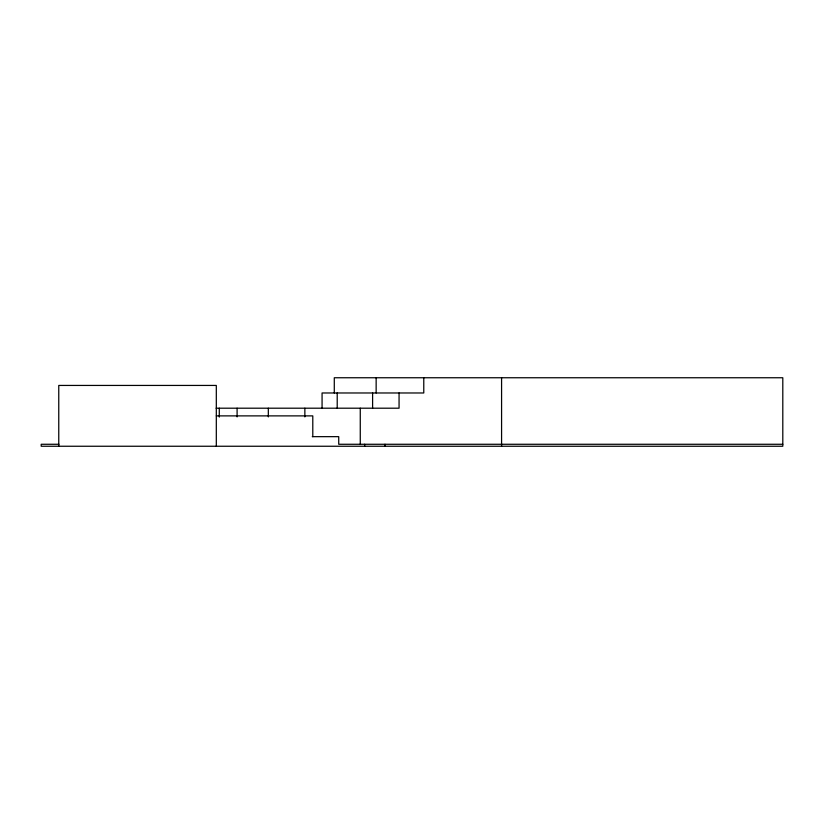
<?xml version="1.0" encoding="UTF-8"?>
<svg xmlns="http://www.w3.org/2000/svg" width="824" height="824" viewBox="0 0 824 824"><rect width="100%" height="100%" fill="white"/><g stroke="black" fill="none" stroke-linecap="round" stroke-linejoin="round"><path stroke-width="1.24" d="M216.115 408.199L399.063 408.199L399.063 392.976M216.31 415.883L312.79 415.883L312.79 436.658M312.265 436.658L338.726 436.658L338.726 444.27L782.8 444.27M58.957 444.27L41.2 444.27L41.2 446.248L782.8 446.248L782.8 377.752L334.287 377.752L334.287 392.976M501.579 377.752L501.579 446.248M423.773 377.752L423.773 392.976L322.071 392.976L322.071 408.199M384.983 444.27L384.983 446.248M376.146 377.752L376.146 392.976M372.603 392.976L372.603 408.199M364.661 444.27L364.661 446.248M360.263 408.199L360.263 444.27M337.212 392.976L337.212 408.199M304.859 408.199L304.859 416.903M268.325 408.199L268.325 416.903M237.096 408.199L237.096 416.903M219.287 408.199L219.287 417.078M216.31 446.248L216.31 385.436L58.761 385.436L58.761 446.248"/></g></svg>
